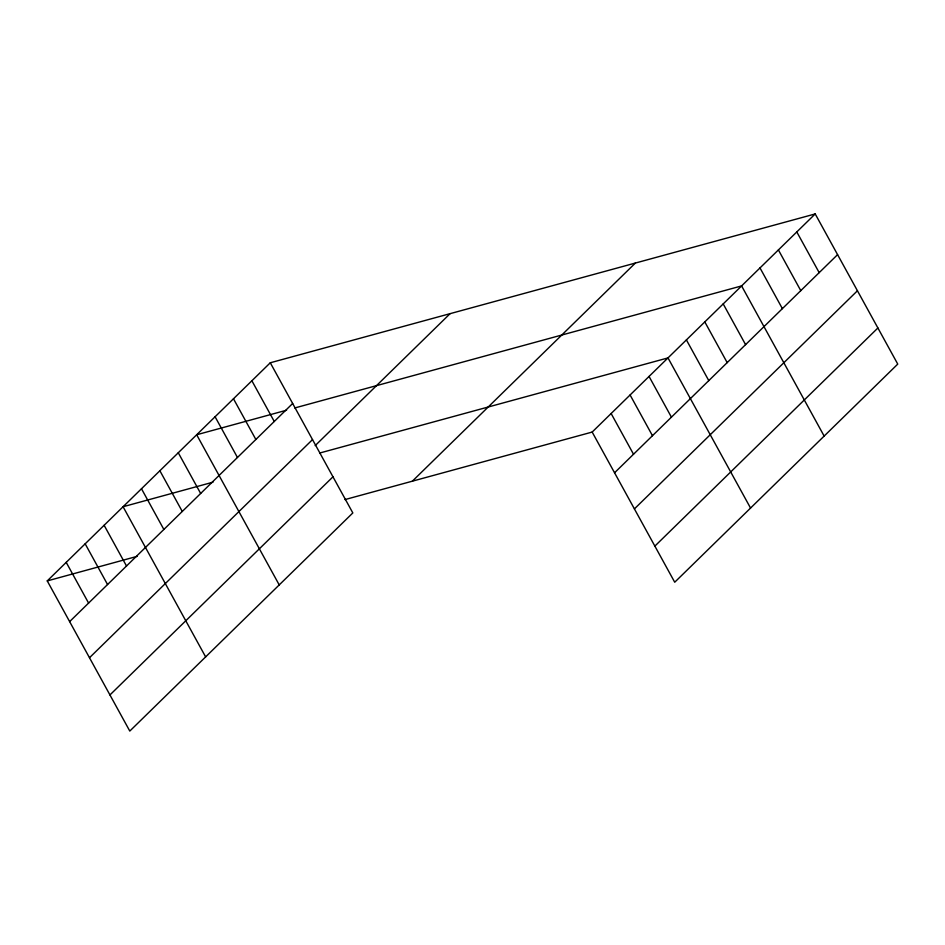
<?xml version="1.0" encoding="UTF-8"?>
<svg xmlns="http://www.w3.org/2000/svg" width="945" height="945" viewBox="0 0 945 945"><rect width="100%" height="100%" fill="white"/><g stroke="black" fill="none" stroke-linecap="round" stroke-linejoin="round"><path stroke-width="1.42" d="M270.282 362.774L352.828 512.934L129.796 731.064L47.25 580.903L270.282 362.774L815.204 213.936L897.75 364.097L674.718 582.226L592.172 432.066L815.204 213.936M69.635 621.621L292.655 403.491M89.492 657.732L312.511 439.602M315.169 445.627L450.103 313.657M109.951 694.941L332.971 476.812M412.351 481.182L635.371 263.053M614.557 472.783L837.577 254.654M634.414 508.894L857.434 290.765M654.873 546.104L877.893 327.986M286.595 410.201L196.678 434.759L279.224 584.92M294.769 407.968L741.601 285.922L824.146 436.082M212.991 482.174L123.074 506.733L205.632 656.893M319.741 453.021L667.997 357.907L750.554 508.067M47.25 580.903L137.167 556.345M344.972 499.586L592.172 432.066M796.8 231.938L819.185 272.644M778.396 249.929L800.781 290.647M760.004 267.931L782.377 308.637M723.197 303.912L745.581 344.63M704.805 321.914L727.189 362.632M686.401 339.905L708.785 380.622M649.05 376.441L671.422 417.158M630.091 394.986L652.475 435.704M611.131 413.52L633.516 454.238M251.878 380.764L274.263 421.482M233.474 398.766L255.859 439.484M215.082 416.757L237.455 457.474M178.274 452.749L200.659 493.467M159.882 470.752L182.267 511.458M141.478 488.742L163.863 529.46M104.127 525.278L126.5 565.996M85.168 543.824L107.553 584.53M66.209 562.358L88.594 603.075"/></g></svg>
